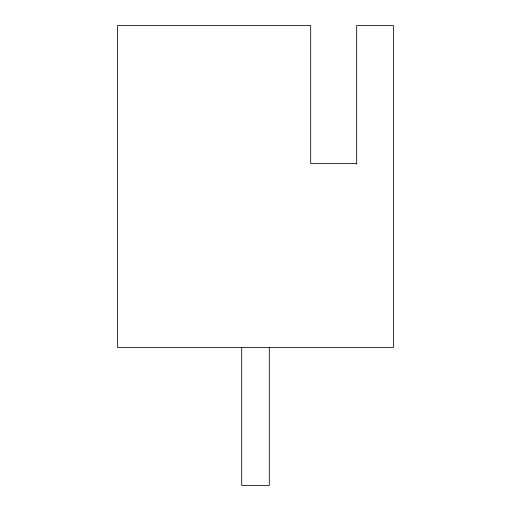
<?xml version="1.0" encoding="UTF-8"?>
<svg xmlns="http://www.w3.org/2000/svg" width="511" height="511" viewBox="0 0 511 511"><rect width="100%" height="100%" fill="white"/><g stroke="black" fill="none" stroke-linecap="round" stroke-linejoin="round"><path stroke-width="0.77" d="M356.678 163.52L310.688 163.52L310.688 25.55L117.53 25.55L117.53 347.48L393.47 347.48L393.47 25.55L356.678 25.55L356.678 164.12M269.297 347.48L269.297 485.45L241.703 485.45L241.703 347.48"/></g></svg>
